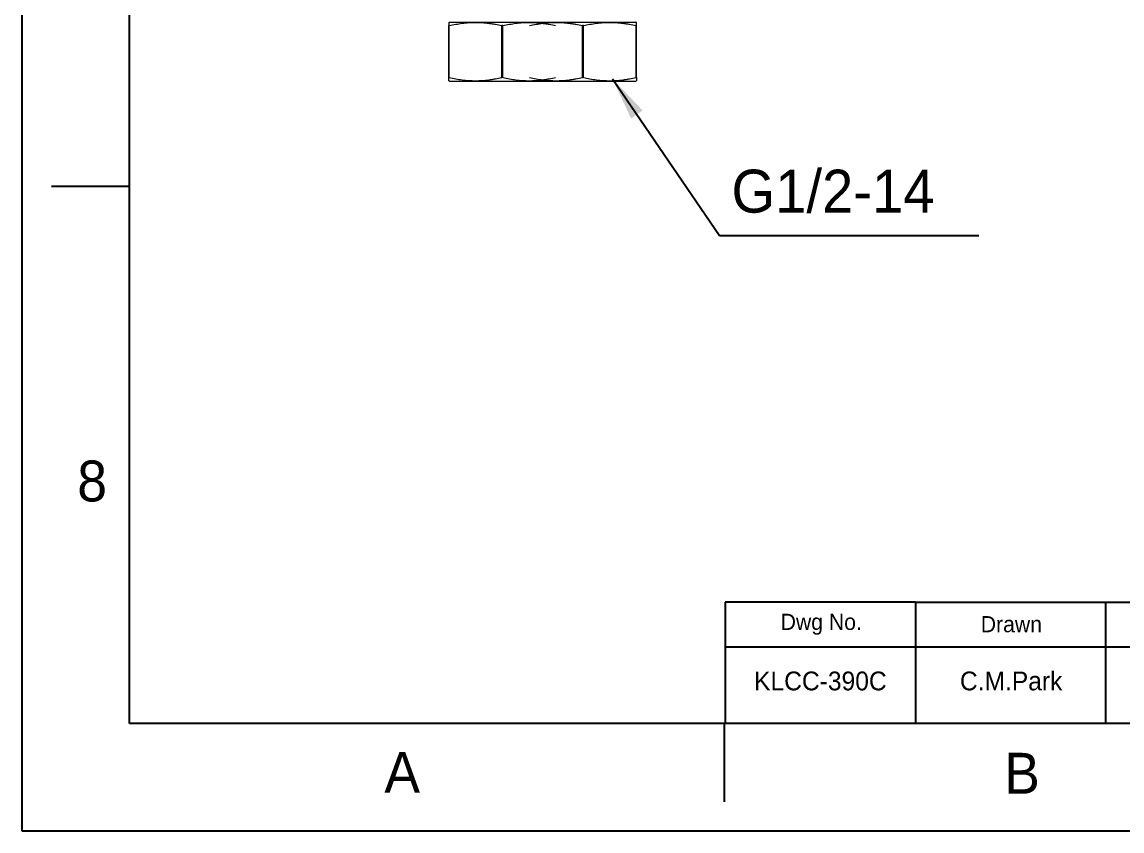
# Model space of a CAD drawing. Extents: x 16036 to 31646, y -36012 to -17126.
# Drawn here: x 16036.1 to 16241, y -17966.1 to -17815.4 of the extents above; entities that cross this region are included whole.
import ezdxf

# ---------------------------------------------------------------- set-up
doc = ezdxf.new("R2010")
doc.units = 0
doc.header["$MEASUREMENT"] = 0
doc.layers.get('0').update_dxf_attribs({"color": 3, "linetype": 'CONTINUOUS'})
doc.layers.add('DIM_', color=6, linetype='CONTINUOUS', lineweight=9)
doc.layers.add('FORM', color=7, linetype='CONTINUOUS')
doc.layers.add('TEXT', color=2, linetype='CONTINUOUS')
doc.styles.add('ROMANS', font='Gulim.ttf')
doc.styles.get("Standard").update_dxf_attribs({"font": 'Gulim.ttf'})
doc.dimstyles.new('사본(2) STANDARD', dxfattribs={"dimscale": 0, "dimtxt": 5, "dimasz": 5, "dimexe": 1.25, "dimexo": 0.625, "dimgap": 1.5, "dimtad": 3, "dimtih": 1, "dimtoh": 1, "dimdec": 1, "dimzin": 9, "dimdsep": 46, "dimtxsty": 'Standard', "dimcen": 2.5, "dimclrd": 3, "dimclre": 3, "dimclrt": 4, "dimadec": 0, "dimazin": 0, "dimtfac": 1, "dimtdec": 1, "dimtmove": 0, "dimatfit": 3, "dimfxl": 1.25, "dimtfill": 1, "dimtolj": 1, "dimtzin": 0, "dimarcsym": 0})

msp = doc.modelspace()

# ---------------------------------------------------------------- linework, layer by layer
at = {"linetype": 'Continuous', "lineweight": 18}
for p, q in [((16115.58, -17815.52), (16115.75, -17815.45)), ((16115.66, -17816.13), (16115.58, -17816.13)), ((16115.58, -17825.76), (16115.58, -17816.13)), ((16115.66, -17825.76), (16115.66, -17816.13)), ((16115.75, -17815.45), (16133.08, -17815.45)), ((16125.5, -17825.76), (16125.5, -17816.13)), ((16125.66, -17816.13), (16125.5, -17816.13)), ((16125.66, -17825.76), (16125.66, -17816.13)), ((16133.08, -17815.45), (16150.41, -17815.45)), ((16140.5, -17825.76), (16140.5, -17816.13)), ((16140.66, -17816.13), (16140.5, -17816.13)), ((16140.66, -17825.76), (16140.66, -17816.13)), ((16150.58, -17815.52), (16150.41, -17815.45)), ((16150.5, -17825.76), (16150.5, -17816.13)), ((16150.58, -17816.13), (16150.5, -17816.13)), ((16150.58, -17825.76), (16150.58, -17816.13)), ((16115.66, -17825.76), (16115.58, -17825.76)), ((16115.75, -17826.45), (16115.58, -17826.38)), ((16115.75, -17826.45), (16133.08, -17826.45)), ((16125.66, -17825.76), (16125.5, -17825.76)), ((16133.08, -17826.45), (16150.41, -17826.45)), ((16140.66, -17825.76), (16140.5, -17825.76)), ((16150.41, -17826.45), (16150.58, -17826.38)), ((16150.58, -17825.76), (16150.5, -17825.76))]:
    msp.add_line(p, q, dxfattribs=at)
for points, knots in [([(16115.58, -17815.52), (16115.58, -17815.52), (16115.58, -17815.53), (16115.58, -17815.59), (16115.58, -17815.63), (16115.58, -17815.79), (16115.58, -17815.94), (16115.58, -17816.13)], [0, 0, 0, 0, 0.25, 0.25, 0.5, 0.5, 1, 1, 1, 1]), ([(16115.66, -17816.13), (16116.07, -17816.04), (16116.48, -17815.95), (16117.29, -17815.8), (16117.7, -17815.74), (16118.52, -17815.63), (16118.93, -17815.59), (16119.74, -17815.53), (16120.15, -17815.52), (16120.97, -17815.52), (16121.39, -17815.53), (16122.21, -17815.59), (16122.62, -17815.63), (16123.24, -17815.71), (16123.44, -17815.74), (16123.75, -17815.79), (16123.85, -17815.8), (16124.06, -17815.84), (16124.58, -17815.93), (16125.09, -17816.04), (16125.5, -17816.13)], [0, 0, 0, 0, 0.125, 0.125, 0.25, 0.25, 0.375, 0.375, 0.5, 0.5, 0.625, 0.625, 0.75, 0.75, 0.8125, 0.8125, 0.84375, 0.84375, 0.875, 1, 1, 1, 1]), ([(16125.66, -17816.13), (16126.07, -17816.04), (16126.48, -17815.95), (16127.29, -17815.8), (16127.7, -17815.74), (16128.52, -17815.63), (16128.93, -17815.59), (16129.74, -17815.53), (16130.15, -17815.52), (16130.97, -17815.52), (16131.39, -17815.53), (16132.21, -17815.59), (16132.62, -17815.63), (16133.24, -17815.71), (16133.44, -17815.74), (16133.75, -17815.79), (16133.85, -17815.8), (16134.06, -17815.84), (16134.58, -17815.93), (16135.09, -17816.04), (16135.5, -17816.13)], [0, 0, 0, 0, 0.125, 0.125, 0.25, 0.25, 0.375, 0.375, 0.5, 0.5, 0.625, 0.625, 0.75, 0.75, 0.8125, 0.8125, 0.84375, 0.84375, 0.875, 1, 1, 1, 1]), ([(16130.66, -17816.13), (16131.07, -17816.04), (16131.48, -17815.95), (16132.29, -17815.8), (16132.7, -17815.74), (16133.52, -17815.63), (16133.93, -17815.59), (16134.74, -17815.53), (16135.15, -17815.52), (16135.97, -17815.52), (16136.39, -17815.53), (16137.21, -17815.59), (16137.62, -17815.63), (16138.24, -17815.71), (16138.44, -17815.74), (16138.75, -17815.79), (16138.85, -17815.8), (16139.06, -17815.84), (16139.58, -17815.93), (16140.09, -17816.04), (16140.5, -17816.13)], [0, 0, 0, 0, 0.125, 0.125, 0.25, 0.25, 0.375, 0.375, 0.5, 0.5, 0.625, 0.625, 0.75, 0.75, 0.8125, 0.8125, 0.84375, 0.84375, 0.875, 1, 1, 1, 1]), ([(16140.66, -17816.13), (16141.07, -17816.04), (16141.48, -17815.95), (16142.29, -17815.8), (16142.7, -17815.74), (16143.52, -17815.63), (16143.93, -17815.59), (16144.74, -17815.53), (16145.15, -17815.52), (16145.97, -17815.52), (16146.39, -17815.53), (16147.21, -17815.59), (16147.62, -17815.63), (16148.24, -17815.71), (16148.44, -17815.74), (16148.75, -17815.79), (16148.85, -17815.8), (16149.06, -17815.84), (16149.58, -17815.93), (16150.09, -17816.04), (16150.5, -17816.13)], [0, 0, 0, 0, 0.125, 0.125, 0.25, 0.25, 0.375, 0.375, 0.5, 0.5, 0.625, 0.625, 0.75, 0.75, 0.8125, 0.8125, 0.84375, 0.84375, 0.875, 1, 1, 1, 1]), ([(16150.58, -17816.13), (16150.58, -17815.94), (16150.58, -17815.79), (16150.58, -17815.63), (16150.58, -17815.59), (16150.58, -17815.53), (16150.58, -17815.52), (16150.58, -17815.52)], [0, 0, 0, 0, 0.5, 0.5, 0.75, 0.75, 1, 1, 1, 1]), ([(16115.58, -17826.38), (16115.58, -17826.38), (16115.58, -17826.36), (16115.58, -17826.31), (16115.58, -17826.27), (16115.58, -17826.11), (16115.58, -17825.95), (16115.58, -17825.76)], [0, 0, 0, 0, 0.25, 0.25, 0.5, 0.5, 1, 1, 1, 1]), ([(16115.66, -17825.76), (16116.07, -17825.86), (16116.48, -17825.94), (16117.29, -17826.1), (16117.7, -17826.16), (16118.52, -17826.27), (16118.93, -17826.31), (16119.74, -17826.36), (16120.15, -17826.38), (16120.97, -17826.38), (16121.39, -17826.37), (16122.21, -17826.31), (16122.62, -17826.27), (16123.24, -17826.19), (16123.44, -17826.16), (16123.75, -17826.11), (16123.85, -17826.09), (16124.06, -17826.06), (16124.58, -17825.97), (16125.09, -17825.86), (16125.5, -17825.76)], [0, 0, 0, 0, 0.125, 0.125, 0.25, 0.25, 0.375, 0.375, 0.5, 0.5, 0.625, 0.625, 0.75, 0.75, 0.8125, 0.8125, 0.84375, 0.84375, 0.875, 1, 1, 1, 1]), ([(16125.66, -17825.76), (16126.07, -17825.86), (16126.48, -17825.94), (16127.29, -17826.1), (16127.7, -17826.16), (16128.52, -17826.27), (16128.93, -17826.31), (16129.74, -17826.36), (16130.15, -17826.38), (16130.97, -17826.38), (16131.39, -17826.37), (16132.21, -17826.31), (16132.62, -17826.27), (16133.24, -17826.19), (16133.44, -17826.16), (16133.75, -17826.11), (16133.85, -17826.09), (16134.06, -17826.06), (16134.58, -17825.97), (16135.09, -17825.86), (16135.5, -17825.76)], [0, 0, 0, 0, 0.125, 0.125, 0.25, 0.25, 0.375, 0.375, 0.5, 0.5, 0.625, 0.625, 0.75, 0.75, 0.8125, 0.8125, 0.84375, 0.84375, 0.875, 1, 1, 1, 1]), ([(16130.66, -17825.76), (16131.07, -17825.86), (16131.48, -17825.94), (16132.29, -17826.1), (16132.7, -17826.16), (16133.52, -17826.27), (16133.93, -17826.31), (16134.74, -17826.36), (16135.15, -17826.38), (16135.97, -17826.38), (16136.39, -17826.37), (16137.21, -17826.31), (16137.62, -17826.27), (16138.24, -17826.19), (16138.44, -17826.16), (16138.75, -17826.11), (16138.85, -17826.09), (16139.06, -17826.06), (16139.58, -17825.97), (16140.09, -17825.86), (16140.5, -17825.76)], [0, 0, 0, 0, 0.125, 0.125, 0.25, 0.25, 0.375, 0.375, 0.5, 0.5, 0.625, 0.625, 0.75, 0.75, 0.8125, 0.8125, 0.84375, 0.84375, 0.875, 1, 1, 1, 1]), ([(16140.66, -17825.76), (16141.07, -17825.86), (16141.48, -17825.94), (16142.29, -17826.1), (16142.7, -17826.16), (16143.52, -17826.27), (16143.93, -17826.31), (16144.74, -17826.36), (16145.15, -17826.38), (16145.97, -17826.38), (16146.39, -17826.37), (16147.21, -17826.31), (16147.62, -17826.27), (16148.24, -17826.19), (16148.44, -17826.16), (16148.75, -17826.11), (16148.85, -17826.09), (16149.06, -17826.06), (16149.58, -17825.97), (16150.09, -17825.86), (16150.5, -17825.76)], [0, 0, 0, 0, 0.125, 0.125, 0.25, 0.25, 0.375, 0.375, 0.5, 0.5, 0.625, 0.625, 0.75, 0.75, 0.8125, 0.8125, 0.84375, 0.84375, 0.875, 1, 1, 1, 1]), ([(16150.58, -17825.76), (16150.58, -17825.95), (16150.58, -17826.11), (16150.58, -17826.27), (16150.58, -17826.31), (16150.58, -17826.36), (16150.58, -17826.38), (16150.58, -17826.38)], [0, 0, 0, 0, 0.5, 0.5, 0.75, 0.75, 1, 1, 1, 1])]:
    msp.add_open_spline(points, degree=3, knots=knots, dxfattribs=at)
at = {"layer": 'FORM', "color": 7, "linetype": 'Continuous'}
for p, q in [((16036.1, -17126.1), (16036.1, -17966.1)), ((16056.1, -17846.1), (16041.57, -17846.1)), ((16166.91, -17946.11), (16166.91, -17960.65)), ((16036.1, -17966.1), (16630.1, -17966.1))]:
    msp.add_line(p, q, dxfattribs=at)
at = {"layer": 'FORM', "linetype": 'Continuous'}
for p, q in [((16056.1, -17946.1), (16056.1, -17146.1)), ((16610.1, -17946.1), (16056.1, -17946.1))]:
    msp.add_line(p, q, dxfattribs=at)
at = {"layer": 'FORM'}
for p, q in [((16202.51, -17923.5), (16167.1, -17923.5)), ((16167.1, -17923.5), (16167.1, -17946.1)), ((16202.51, -17923.5), (16610.1, -17923.5)), ((16202.51, -17923.5), (16202.51, -17946.1)), ((16237.92, -17923.5), (16237.92, -17946.1)), ((16167.1, -17931.79), (16519.69, -17931.79))]:
    msp.add_line(p, q, dxfattribs=at)

# ---------------------------------------------------------------- texts
at = {"layer": 'DIM_', "color": 4, "insert": (16168.25, -17842.95), "char_height": 8, "attachment_point": 1}
msp.add_mtext_dynamic_manual_height_columns('G1/2-14', width=28.1224, gutter_width=12.5, heights=[0], dxfattribs=at)
at = {"layer": 'FORM', "char_height": 7.62, "attachment_point": 5}
for s, width, insert in [('8', 50, (16049.17, -17900.98)), ('A', 10, (16106.92, -17955.18)), ('B', 10, (16222.37, -17955.35))]:
    msp.add_mtext_dynamic_manual_height_columns(s, width=width, gutter_width=12.5, heights=[0], dxfattribs=dict(at, insert=insert))
at = {"layer": 'TEXT', "char_height": 3.014, "attachment_point": 5}
for s, insert in [('Dwg No.', (16184.97, -17927.61)), ('Drawn', (16220.38, -17927.61))]:
    msp.add_mtext_dynamic_manual_height_columns(s, width=35.4099, gutter_width=18.84, heights=[0], dxfattribs=dict(at, insert=insert))
at = {"layer": 'TEXT', "char_height": 3.5, "attachment_point": 5, "style": 'ROMANS'}
for s, insert in [('KLCC-390C', (16184.81, -17938.19)), ('C.M.Park', (16220.34, -17938.19))]:
    msp.add_mtext_dynamic_manual_height_columns(s, width=35.4099, gutter_width=18.84, heights=[0], dxfattribs=dict(at, insert=insert))

# ---------------------------------------------------------------- leaders
at = {"layer": 'DIM_'}
msp.add_leader([(16146.11, -17826.06), (16166.04, -17855.22), (16214.34, -17855.22)], dimstyle='사본(2) STANDARD', override={"dimscale": 1, "dimasz": 8, "dimgap": 2}, dxfattribs=at)

doc.saveas('drawing.dxf')
